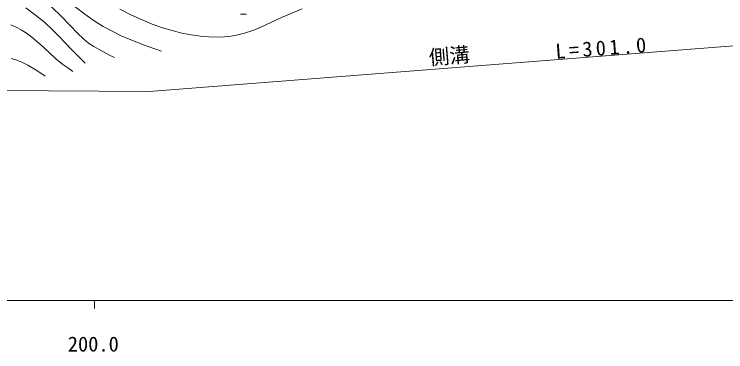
# Model space of a CAD drawing. Units: millimetres, scale not verified. Extents: x 40000 to 680000, y 20000 to 380000.
# Drawn here: x 258171 to 345148, y 198715 to 240006 of the extents above; entities that cross this region are included whole.
import ezdxf
from ezdxf.enums import TextEntityAlignment as Align

# ---------------------------------------------------------------- set-up
doc = ezdxf.new("R2010")
doc.units = ezdxf.units.MM
doc.header["$LTSCALE"] = 1000
doc.layers.add('S-SUV', color=7, linetype='Continuous', lineweight=13)
doc.styles.add('ＭＳ ゴシック', font='')
doc.styles.get('ＭＳ ゴシック').set_extended_font_data('MS Gothic')

msp = doc.modelspace()

# ---------------------------------------------------------------- linework, layer by layer
at = {"layer": 'S-SUV'}
for p, q in [((262295, 241334), (263700, 239972)), ((260768, 239894), (259602, 240775)), ((266815, 239995), (265610, 240907)), ((271079, 240620), (272433, 239934)), ((290851, 239586), (293378, 240676)), ((261901, 238977), (260768, 239894)), ((263700, 239972), (265074, 238557)), ((268051, 239133), (266815, 239995)), ((272433, 239934), (273815, 239301)), ((273815, 239301), (275047, 238800)), ((285827, 240006), (286573, 240006)), ((288328, 238433), (290851, 239586)), ((257739, 238697), (258389, 238429)), ((258389, 238429), (259011, 238107)), ((262778, 238177), (261901, 238977)), ((265074, 238557), (265849, 237733)), ((269041, 238516), (268051, 239133)), ((270054, 237955), (269041, 238516)), ((275047, 238800), (276310, 238352)), ((276310, 238352), (277487, 237996)), ((287331, 238031), (288328, 238433)), ((259011, 238107), (259688, 237678)), ((259688, 237678), (260337, 237195)), ((263613, 237333), (262778, 238177)), ((265849, 237733), (266663, 236955)), ((271230, 237379), (270054, 237955)), ((274662, 230560), (366333, 237731)), ((277487, 237996), (278679, 237699)), ((278679, 237699), (279796, 237480)), ((279796, 237480), (280936, 237318)), ((284690, 237319), (285510, 237475)), ((285510, 237475), (286328, 237692)), ((286328, 237692), (287331, 238031)), ((260337, 237195), (261404, 236279)), ((265216, 235656), (263613, 237333)), ((266663, 236955), (267264, 236478)), ((272432, 236857), (271230, 237379)), ((274299, 236147), (272432, 236857)), ((280936, 237318), (281976, 237228)), ((281976, 237228), (283019, 237197)), ((283019, 237197), (283859, 237228)), ((283859, 237228), (284690, 237319)), ((261404, 236279), (262440, 235310)), ((267264, 236478), (267911, 236041)), ((267911, 236041), (268901, 235470)), ((276177, 235497), (274299, 236147)), ((262440, 235310), (263257, 234564)), ((266861, 234022), (265216, 235656)), ((268901, 235470), (269918, 234954)), ((269918, 234954), (270161, 234835)), ((258473, 234386), (257777, 234596)), ((259174, 234105), (258473, 234386)), ((259851, 233769), (259174, 234105)), ((263257, 234564), (264111, 233864)), ((270161, 234835), (270412, 234713)), ((260919, 233134), (259851, 233769)), ((261953, 232449), (260919, 233134)), ((264111, 233864), (264706, 233430)), ((264706, 233430), (265319, 233002)), ((85932, 231831), (274662, 230560)), ((40000, 205000), (579000, 205000)), ((268000, 205000), (268000, 204000))]:
    msp.add_line(p, q, dxfattribs=at)

# ---------------------------------------------------------------- texts
at = {"layer": 'S-SUV', "style": 'ＭＳ ゴシック'}
msp.add_text('側溝', height=1833, rotation=4.8, dxfattribs=at).set_placement((308986, 233237), align=Align.BOTTOM_LEFT)
msp.add_text('200.0', height=1833, dxfattribs=at).set_placement((264719, 198195), align=Align.BOTTOM_LEFT)
at = {"layer": 'S-SUV', "insert": (324396, 234521), "char_height": 1833, "attachment_point": 7, "rotation": 4.2, "style": 'ＭＳ ゴシック'}
msp.add_mtext('\\T1.32;L=301.0', dxfattribs=at)

doc.saveas('drawing.dxf')
